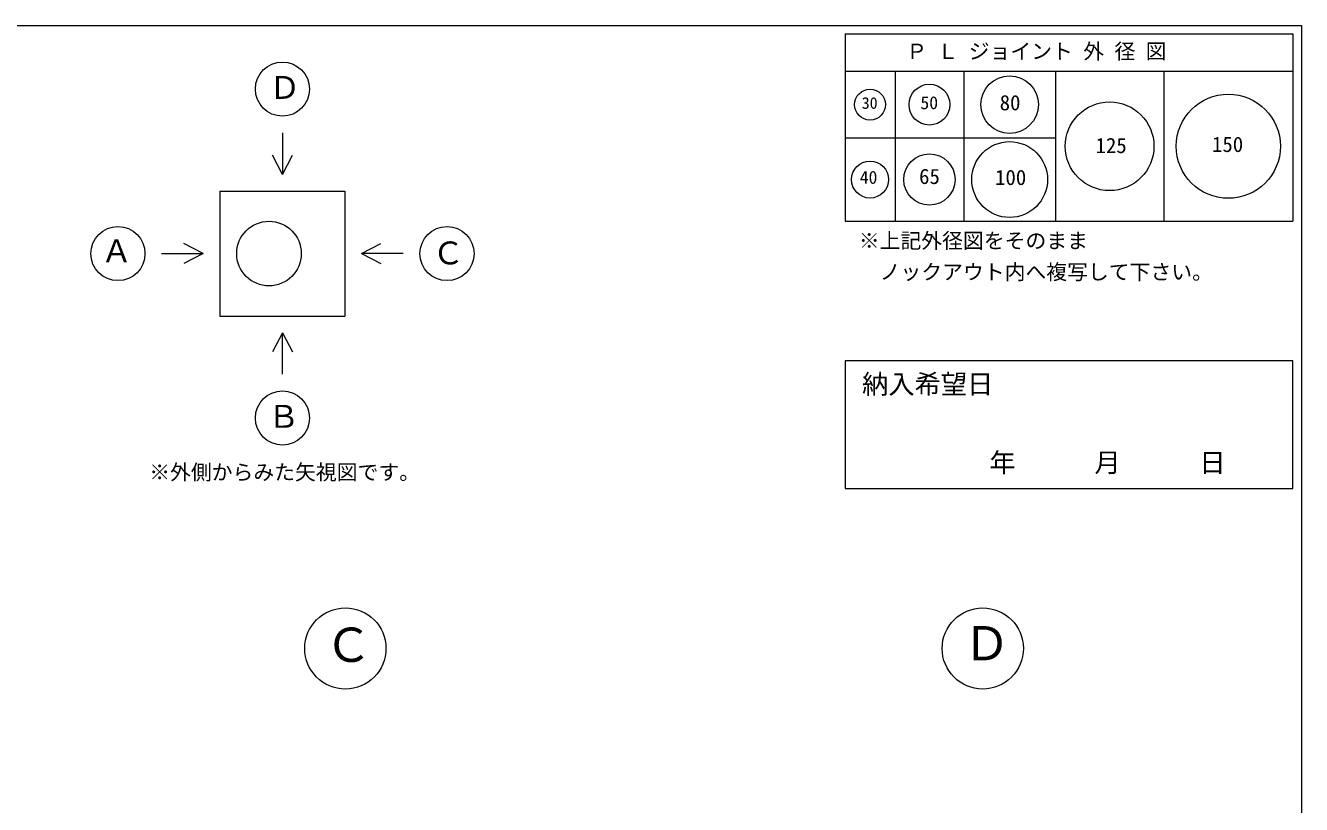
# Model space of a CAD drawing. Units: millimetres, scale not verified. Extents: x -4890 to 18489, y -2312 to 2311.
# Drawn here: x 1827 to 4890, y 440 to 2311 of the extents above; entities that cross this region are included whole.
import ezdxf
from ezdxf.enums import TextEntityAlignment as Align

# ---------------------------------------------------------------- set-up
doc = ezdxf.new("R2010")
doc.units = ezdxf.units.MM
doc.header["$LTSCALE"] = 10
for name, color, linetype, lineweight in [('0-2_waku', 7, 'Continuous', 18), ('0-3_gaikei', 7, 'Continuous', 18), ('0-7_hole', 7, 'Continuous', 18), ('0-D_文字１', 7, 'Continuous', 18)]:
    doc.layers.add(name, color=color, linetype=linetype, lineweight=lineweight)
doc.styles.add('ＭＳ ゴシック', font='')
doc.styles.get('ＭＳ ゴシック').set_extended_font_data('MS Gothic')

msp = doc.modelspace()

# ---------------------------------------------------------------- linework, layer by layer
at = {"layer": '0-2_waku'}
for p, q in [((-1230.32, 2311.46), (4889.68, 2311.46)), ((4889.68, 2311.46), (4889.68, -1963.54)), ((3794.12, 2291.46), (3794.12, 1841.46)), ((3794.12, 2291.46), (4869.12, 2291.46)), ((3794.12, 2291.46), (4869.12, 2291.46)), ((3794.12, 2291.46), (4869.12, 2291.46)), ((3794.12, 2291.46), (3794.12, 1841.46)), ((3794.12, 2291.46), (4869.12, 2291.46)), ((3794.12, 2291.46), (4869.12, 2291.46)), ((3794.12, 2291.46), (4869.12, 2291.46)), ((4869.12, 2291.46), (4869.12, 1841.46)), ((4869.12, 2291.46), (4869.12, 1841.46)), ((3794.12, 2201.46), (4869.12, 2201.46)), ((3914.12, 2201.46), (3914.12, 1841.46)), ((4079.12, 2201.46), (4079.12, 1841.46)), ((4299.12, 2201.46), (4299.12, 1841.46)), ((4559.12, 2201.46), (4559.12, 1841.46)), ((3794.12, 2041.46), (4299.12, 2041.46)), ((3794.12, 1841.46), (4869.12, 1841.46)), ((3794.12, 1841.46), (4869.12, 1841.46))]:
    msp.add_line(p, q, dxfattribs=at)
at = {"layer": '0-3_gaikei'}
for p, q in [((2443.73, 2053.68), (2443.73, 1953.68)), ((2443.73, 1953.68), (2419.6, 2000.06)), ((2443.73, 1953.68), (2467.85, 2000.06)), ((2293.73, 1913.68), (2593.73, 1913.68)), ((2293.73, 1913.68), (2293.73, 1613.68)), ((2593.73, 1913.68), (2593.73, 1613.68)), ((2253.73, 1763.68), (2207.35, 1787.81)), ((2633.73, 1763.68), (2680.1, 1787.81)), ((2153.73, 1763.68), (2253.73, 1763.68)), ((2253.73, 1763.68), (2207.35, 1739.56)), ((2293.73, 1613.68), (2593.73, 1613.68)), ((2443.73, 1573.68), (2419.6, 1527.31)), ((2443.73, 1573.68), (2467.85, 1527.31)), ((2443.73, 1473.68), (2443.73, 1573.68))]:
    msp.add_line(p, q, dxfattribs=at)
msp.add_lwpolyline([(2733.73, 1763.68), (2633.73, 1763.68), (2680.1, 1739.56)], dxfattribs=at)
for centre, radius in [((2443.73, 2158.68), 65), ((2411.4, 1763.68), 77.58), ((2048.73, 1763.68), 65), ((2838.73, 1763.68), 65), ((2443.73, 1368.68), 65), ((2594.68, 815.21), 97.5), ((4124.68, 815.21), 97.5)]:
    msp.add_circle(centre, radius, dxfattribs=at)
at = {"layer": '0-7_hole', "lineweight": 5}
msp.add_lwpolyline([(3794.12, 1506.17), (3794.12, 1199.46), (4869.12, 1199.46), (4869.12, 1506.17)], close=True, dxfattribs=at)
msp.add_lwpolyline([(3794.12, 1506.17), (3794.12, 1199.46), (4869.12, 1199.46), (4869.12, 1506.17)], close=True, dxfattribs=at)
at = {"layer": '0-7_hole'}
for centre, radius in [((4189.12, 2121.46), 69), ((3854.12, 2121.46), 37), ((3996.62, 2121.46), 49), ((4714.12, 2021.46), 125), ((4429.12, 2021.46), 106.5), ((4189.12, 1941.46), 91), ((3996.62, 1941.46), 61.5), ((3854.12, 1941.46), 44.5)]:
    msp.add_circle(centre, radius, dxfattribs=at)

# ---------------------------------------------------------------- texts
at = {"layer": '0-7_hole', "style": 'ＭＳ ゴシック'}
for s, height, p in [('80', 36.66, (4165.3, 2096.78)), ('30', 28.04, (3834.07, 2102.93)), ('50', 31.16, (3975.03, 2101.12)), ('125', 36.66, (4395.4, 1994.04)), ('150', 36.66, (4674.93, 1996.69)), ('40', 31.16, (3829.39, 1921.87)), ('65', 36.66, (3971.84, 1919.74)), ('100', 36.66, (4154.17, 1917.28)), ('納入希望日', 46.19, (3834.94, 1413.21))]:
    msp.add_text(s, height=height, dxfattribs=at).set_placement(p, align=Align.BOTTOM_LEFT)
at = {"layer": '0-D_文字１', "style": 'ＭＳ ゴシック'}
for s, height, p in [('Ｐ Ｌ ジョイント 外 径 図', 36.66, (3941.04, 2220.28)), ('Ｄ', 54.99, (2411.75, 2118.66)), ('※上記外径図をそのまま', 36.66, (3827.07, 1765.27)), ('Ａ', 54.99, (2008.06, 1726.14)), ('Ｃ', 54.99, (2804.01, 1721.18)), ('\u3000ノックアウト内へ複写して下さい。', 36.66, (3827.07, 1690.27)), ('Ｂ', 54.99, (2409.01, 1328.66)), ('\u3000\u3000\u3000年\u3000\u3000\u3000月\u3000\u3000\u3000日     ', 46.19, (3951.68, 1224.77)), ('※外側からみた矢視図です。', 36.66, (2123.93, 1209.31)), ('Ｃ', 82.48, (2545.29, 758.1)), ('Ｄ', 82.48, (4078.09, 761.82))]:
    msp.add_text(s, height=height, dxfattribs=at).set_placement(p, align=Align.BOTTOM_LEFT)

doc.saveas('drawing.dxf')
